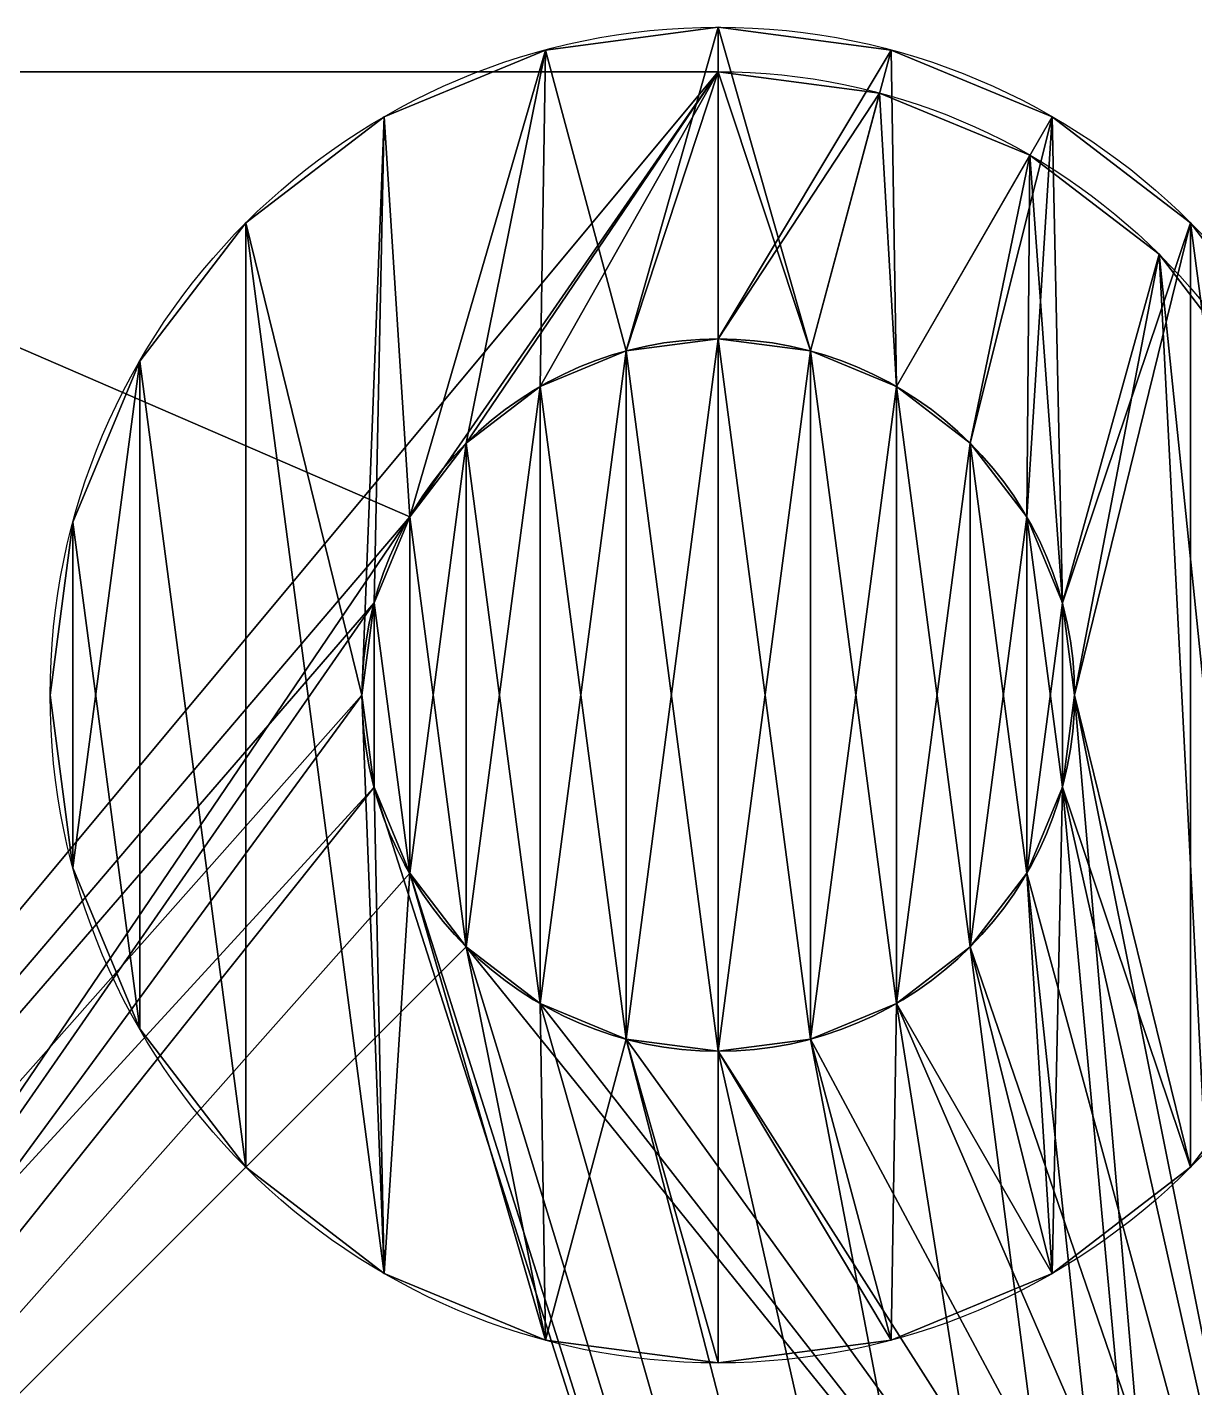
# Model space of a CAD drawing. Extents: x -15 to 425, y -15 to 425.
# Drawn here: x 12.24 to 25.35, y 12.22 to 27.5 of the extents above; entities that cross this region are included whole.
import ezdxf

# ---------------------------------------------------------------- set-up
doc = ezdxf.new("R2010")
doc.units = 0
for name, color, linetype in [('BARRES_PRINCIPALES', 36, 'CONTINUOUS'), ('LM8UU', 252, 'CONTINUOUS'), ('SOUTIEN_BARRES_HAUT', 34, 'CONTINUOUS')]:
    doc.layers.add(name, color=color, linetype=linetype)

# ---------------------------------------------------------------- blocks, each defined once
blk = doc.blocks.new('BARE_AXE_Z')
at = {"layer": 'BARRES_PRINCIPALES'}
for p, q in [((4, 8), (4, 8, 385)), ((2.965, 7.864), (2.965, 7.864, 385)), ((5.035, 7.864), (5.035, 7.864, 385)), ((2, 7.464), (2, 7.464, 385)), ((6, 7.464), (6, 7.464, 385)), ((1.172, 6.828), (1.172, 6.828, 385)), ((6.828, 6.828), (6.828, 6.828, 385)), ((0.536, 6), (0.536, 6, 385)), ((7.464, 6), (7.464, 6, 385)), ((0.136, 5.035), (0.136, 5.035, 385)), ((7.864, 5.035), (7.864, 5.035, 385)), ((0, 4), (0, 4, 385)), ((8, 4), (8, 4, 385)), ((0.136, 2.965), (0.136, 2.965, 385)), ((7.864, 2.965), (7.864, 2.965, 385)), ((0.536, 2), (0.536, 2, 385)), ((7.464, 2), (7.464, 2, 385)), ((1.172, 1.172), (1.172, 1.172, 385)), ((6.828, 1.172), (6.828, 1.172, 385)), ((2, 0.536), (2, 0.536, 385)), ((6, 0.536), (6, 0.536, 385)), ((2.965, 0.136), (2.965, 0.136, 385)), ((4, 0), (4, 0, 385)), ((5.035, 0.136), (5.035, 0.136, 385))]:
    blk.add_line(p, q, dxfattribs=at)
for centre in [(4, 4), (4, 4, 385)]:
    blk.add_circle(centre, 4, dxfattribs=at)
mesh = blk.add_polyface(dxfattribs=at)
corners = [(0.136, 5.035), (0.136, 2.965), (0, 4), (0.536, 2), (0.536, 6), (1.172, 6.828), (1.172, 1.172), (2, 7.464), (2, 0.536), (2.965, 7.864), (2.965, 0.136), (4, 8), (4, 0), (5.035, 7.864), (5.035, 0.136), (6, 7.464), (6, 0.536), (6.828, 6.828), (6.828, 1.172), (7.464, 6), (7.464, 2), (7.864, 5.035), (7.864, 2.965), (8, 4)]
mesh.append_faces([[corners[k] for k in face] for face in [(0, 1, 2), (22, 21, 23)]], dxfattribs={"vtx0": -1})
mesh.append_faces([[corners[k] for k in face] for face in [(1, 0, 3), (3, 5, 6), (6, 7, 8), (8, 9, 10), (10, 11, 12), (12, 13, 14), (14, 15, 16), (16, 17, 18), (18, 19, 20), (20, 21, 22)]], dxfattribs={"vtx0": -1, "vtx1": -1})
mesh.append_faces([[corners[k] for k in face] for face in [(3, 0, 4), (3, 4, 5), (6, 5, 7), (8, 7, 9), (10, 9, 11), (12, 11, 13), (14, 13, 15), (16, 15, 17), (18, 17, 19), (20, 19, 21)]], dxfattribs={"vtx0": -1, "vtx2": -1})
mesh = blk.add_polyface(dxfattribs=at)
corners = [(0.136, 2.965, 385), (0.136, 5.035, 385), (0, 4, 385), (0.536, 2, 385), (0.536, 6, 385), (1.172, 1.172, 385), (1.172, 6.828, 385), (2, 0.536, 385), (2, 7.464, 385), (2.965, 0.136, 385), (2.965, 7.864, 385), (4, 0, 385), (4, 8, 385), (5.035, 0.136, 385), (5.035, 7.864, 385), (6, 0.536, 385), (6, 7.464, 385), (6.828, 1.172, 385), (6.828, 6.828, 385), (7.464, 2, 385), (7.464, 6, 385), (7.864, 2.965, 385), (7.864, 5.035, 385), (8, 4, 385)]
mesh.append_faces([[corners[k] for k in face] for face in [(0, 1, 2), (22, 21, 23)]], dxfattribs={"vtx0": -1})
mesh.append_faces([[corners[k] for k in face] for face in [(1, 3, 4), (4, 5, 6), (6, 7, 8), (8, 9, 10), (10, 11, 12), (12, 13, 14), (14, 15, 16), (16, 17, 18), (18, 19, 20), (20, 21, 22)]], dxfattribs={"vtx0": -1, "vtx1": -1})
mesh.append_faces([[corners[k] for k in face] for face in [(1, 0, 3), (4, 3, 5), (6, 5, 7), (8, 7, 9), (10, 9, 11), (12, 11, 13), (14, 13, 15), (16, 15, 17), (18, 17, 19), (20, 19, 21)]], dxfattribs={"vtx0": -1, "vtx2": -1})
mesh = blk.add_polyface(dxfattribs=at)
corners = [(2.965, 7.864, 385), (4, 8), (2.965, 7.864), (4, 8, 385)]
mesh.append_faces([[corners[k] for k in face] for face in [(0, 1, 2), (1, 0, 3)]], dxfattribs={"vtx0": -1})
mesh = blk.add_polyface(dxfattribs=at)
corners = [(4, 8, 385), (5.035, 7.864), (4, 8), (5.035, 7.864, 385)]
mesh.append_faces([[corners[k] for k in face] for face in [(0, 1, 2), (1, 0, 3)]], dxfattribs={"vtx0": -1})
mesh = blk.add_polyface(dxfattribs=at)
corners = [(2, 7.464, 385), (2.965, 7.864), (2, 7.464), (2.965, 7.864, 385)]
mesh.append_faces([[corners[k] for k in face] for face in [(0, 1, 2), (1, 0, 3)]], dxfattribs={"vtx0": -1})
mesh = blk.add_polyface(dxfattribs=at)
corners = [(5.035, 7.864, 385), (6, 7.464), (5.035, 7.864), (6, 7.464, 385)]
mesh.append_faces([[corners[k] for k in face] for face in [(0, 1, 2), (1, 0, 3)]], dxfattribs={"vtx0": -1})
mesh = blk.add_polyface(dxfattribs=at)
corners = [(1.172, 6.828, 385), (2, 7.464), (1.172, 6.828), (2, 7.464, 385)]
mesh.append_faces([[corners[k] for k in face] for face in [(0, 1, 2), (1, 0, 3)]], dxfattribs={"vtx0": -1})
mesh = blk.add_polyface(dxfattribs=at)
corners = [(6, 7.464, 385), (6.828, 6.828), (6, 7.464), (6.828, 6.828, 385)]
mesh.append_faces([[corners[k] for k in face] for face in [(0, 1, 2), (1, 0, 3)]], dxfattribs={"vtx0": -1})
mesh = blk.add_polyface(dxfattribs=at)
corners = [(1.172, 6.828, 385), (0.536, 6), (0.536, 6, 385), (1.172, 6.828)]
mesh.append_faces([[corners[k] for k in face] for face in [(0, 1, 2), (1, 0, 3)]], dxfattribs={"vtx0": -1})
mesh = blk.add_polyface(dxfattribs=at)
corners = [(6.828, 6.828), (7.464, 6, 385), (7.464, 6), (6.828, 6.828, 385)]
mesh.append_faces([[corners[k] for k in face] for face in [(0, 1, 2), (1, 0, 3)]], dxfattribs={"vtx0": -1})
mesh = blk.add_polyface(dxfattribs=at)
corners = [(0.536, 6, 385), (0.136, 5.035), (0.136, 5.035, 385), (0.536, 6)]
mesh.append_faces([[corners[k] for k in face] for face in [(0, 1, 2), (1, 0, 3)]], dxfattribs={"vtx0": -1})
mesh = blk.add_polyface(dxfattribs=at)
corners = [(7.464, 6), (7.864, 5.035, 385), (7.864, 5.035), (7.464, 6, 385)]
mesh.append_faces([[corners[k] for k in face] for face in [(0, 1, 2), (1, 0, 3)]], dxfattribs={"vtx0": -1})
mesh = blk.add_polyface(dxfattribs=at)
corners = [(0.136, 5.035, 385), (0, 4), (0, 4, 385), (0.136, 5.035)]
mesh.append_faces([[corners[k] for k in face] for face in [(0, 1, 2), (1, 0, 3)]], dxfattribs={"vtx0": -1})
mesh = blk.add_polyface(dxfattribs=at)
corners = [(7.864, 5.035), (8, 4, 385), (8, 4), (7.864, 5.035, 385)]
mesh.append_faces([[corners[k] for k in face] for face in [(0, 1, 2), (1, 0, 3)]], dxfattribs={"vtx0": -1})
mesh = blk.add_polyface(dxfattribs=at)
corners = [(0, 4, 385), (0.136, 2.965), (0.136, 2.965, 385), (0, 4)]
mesh.append_faces([[corners[k] for k in face] for face in [(0, 1, 2), (1, 0, 3)]], dxfattribs={"vtx0": -1})
mesh = blk.add_polyface(dxfattribs=at)
corners = [(8, 4), (7.864, 2.965, 385), (7.864, 2.965), (8, 4, 385)]
mesh.append_faces([[corners[k] for k in face] for face in [(0, 1, 2), (1, 0, 3)]], dxfattribs={"vtx0": -1})
mesh = blk.add_polyface(dxfattribs=at)
corners = [(0.136, 2.965, 385), (0.536, 2), (0.536, 2, 385), (0.136, 2.965)]
mesh.append_faces([[corners[k] for k in face] for face in [(0, 1, 2), (1, 0, 3)]], dxfattribs={"vtx0": -1})
mesh = blk.add_polyface(dxfattribs=at)
corners = [(7.864, 2.965), (7.464, 2, 385), (7.464, 2), (7.864, 2.965, 385)]
mesh.append_faces([[corners[k] for k in face] for face in [(0, 1, 2), (1, 0, 3)]], dxfattribs={"vtx0": -1})
mesh = blk.add_polyface(dxfattribs=at)
corners = [(0.536, 2, 385), (1.172, 1.172), (1.172, 1.172, 385), (0.536, 2)]
mesh.append_faces([[corners[k] for k in face] for face in [(0, 1, 2), (1, 0, 3)]], dxfattribs={"vtx0": -1})
mesh = blk.add_polyface(dxfattribs=at)
corners = [(7.464, 2), (6.828, 1.172, 385), (6.828, 1.172), (7.464, 2, 385)]
mesh.append_faces([[corners[k] for k in face] for face in [(0, 1, 2), (1, 0, 3)]], dxfattribs={"vtx0": -1})
mesh = blk.add_polyface(dxfattribs=at)
corners = [(2, 0.536, 385), (1.172, 1.172), (2, 0.536), (1.172, 1.172, 385)]
mesh.append_faces([[corners[k] for k in face] for face in [(0, 1, 2), (1, 0, 3)]], dxfattribs={"vtx0": -1})
mesh = blk.add_polyface(dxfattribs=at)
corners = [(6.828, 1.172, 385), (6, 0.536), (6.828, 1.172), (6, 0.536, 385)]
mesh.append_faces([[corners[k] for k in face] for face in [(0, 1, 2), (1, 0, 3)]], dxfattribs={"vtx0": -1})
mesh = blk.add_polyface(dxfattribs=at)
corners = [(2.965, 0.136, 385), (2, 0.536), (2.965, 0.136), (2, 0.536, 385)]
mesh.append_faces([[corners[k] for k in face] for face in [(0, 1, 2), (1, 0, 3)]], dxfattribs={"vtx0": -1})
mesh = blk.add_polyface(dxfattribs=at)
corners = [(6, 0.536, 385), (5.035, 0.136), (6, 0.536), (5.035, 0.136, 385)]
mesh.append_faces([[corners[k] for k in face] for face in [(0, 1, 2), (1, 0, 3)]], dxfattribs={"vtx0": -1})
mesh = blk.add_polyface(dxfattribs=at)
corners = [(4, 0, 385), (2.965, 0.136), (4, 0), (2.965, 0.136, 385)]
mesh.append_faces([[corners[k] for k in face] for face in [(0, 1, 2), (1, 0, 3)]], dxfattribs={"vtx0": -1})
mesh = blk.add_polyface(dxfattribs=at)
corners = [(5.035, 0.136, 385), (4, 0), (5.035, 0.136), (4, 0, 385)]
mesh.append_faces([[corners[k] for k in face] for face in [(0, 1, 2), (1, 0, 3)]], dxfattribs={"vtx0": -1})
blk = doc.blocks.new('LM8UU')
at = {"layer": 'LM8UU'}
for p, q in [((7.5, 15), (7.5, 15, 24)), ((5.559, 14.744), (5.559, 14.744, 24)), ((9.441, 14.744), (9.441, 14.744, 24)), ((3.75, 13.995), (3.75, 13.995, 24)), ((11.25, 13.995), (11.25, 13.995, 24)), ((2.197, 12.803), (2.197, 12.803, 24)), ((12.803, 12.803), (12.803, 12.803, 24)), ((7.5, 11.5), (7.5, 11.5, 24)), ((6.465, 11.364), (6.465, 11.364, 24)), ((8.535, 11.364), (8.535, 11.364, 24)), ((1.005, 11.25), (1.005, 11.25, 24)), ((5.5, 10.964), (5.5, 10.964, 24)), ((9.5, 10.964), (9.5, 10.964, 24)), ((4.672, 10.328), (4.672, 10.328, 24)), ((10.328, 10.328), (10.328, 10.328, 24)), ((4.036, 9.5), (4.036, 9.5, 24)), ((10.964, 9.5), (10.964, 9.5, 24)), ((0.256, 9.441), (0.256, 9.441, 24)), ((3.636, 8.535), (3.636, 8.535, 24)), ((11.364, 8.535), (11.364, 8.535, 24)), ((0, 7.5), (0, 7.5, 24)), ((3.5, 7.5), (3.5, 7.5, 24)), ((11.5, 7.5), (11.5, 7.5, 24)), ((3.636, 6.465), (3.636, 6.465, 24)), ((11.364, 6.465), (11.364, 6.465, 24)), ((0.256, 5.559), (0.256, 5.559, 24)), ((4.036, 5.5), (4.036, 5.5, 24)), ((10.964, 5.5), (10.964, 5.5, 24)), ((4.672, 4.672), (4.672, 4.672, 24)), ((10.328, 4.672), (10.328, 4.672, 24)), ((5.5, 4.036), (5.5, 4.036, 24)), ((9.5, 4.036), (9.5, 4.036, 24)), ((1.005, 3.75), (1.005, 3.75, 24)), ((6.465, 3.636), (6.465, 3.636, 24)), ((8.535, 3.636), (8.535, 3.636, 24)), ((7.5, 3.5), (7.5, 3.5, 24)), ((2.197, 2.197), (2.197, 2.197, 24)), ((12.803, 2.197), (12.803, 2.197, 24)), ((3.75, 1.005), (3.75, 1.005, 24)), ((11.25, 1.005), (11.25, 1.005, 24)), ((5.559, 0.256), (5.559, 0.256, 24)), ((9.441, 0.256), (9.441, 0.256, 24)), ((7.5, 0), (7.5, 0, 24))]:
    blk.add_line(p, q, dxfattribs=at)
for centre, radius in [((7.5, 7.5), 7.5), ((7.5, 7.5, 24), 7.5), ((7.5, 7.5), 4), ((7.5, 7.5, 24), 4)]:
    blk.add_circle(centre, radius, dxfattribs=at)
mesh = blk.add_polyface(dxfattribs=at)
corners = [(3.75, 13.995), (3.5, 7.5), (2.197, 12.803), (3.636, 8.535), (4.036, 9.5), (5.559, 14.744), (4.672, 10.328), (5.5, 10.964), (6.465, 11.364), (7.5, 15), (7.5, 11.5), (9.441, 14.744), (8.535, 11.364), (9.5, 10.964), (11.25, 13.995), (10.328, 10.328), (10.964, 9.5), (11.364, 8.535), (12.803, 12.803), (11.5, 7.5), (12.803, 2.197), (13.995, 3.75), (13.995, 11.25), (14.744, 5.559), (14.744, 9.441), (15, 7.5), (0.256, 9.441), (0.256, 5.559), (0, 7.5), (1.005, 11.25), (1.005, 3.75), (2.197, 2.197), (3.75, 1.005), (3.636, 6.465), (4.036, 5.5), (5.559, 0.256), (4.672, 4.672), (5.5, 4.036), (6.465, 3.636), (7.5, 0), (7.5, 3.5), (9.441, 0.256), (8.535, 3.636), (9.5, 4.036), (11.25, 1.005), (10.328, 4.672), (10.964, 5.5), (11.364, 6.465)]
mesh.append_faces([[corners[k] for k in face] for face in [(23, 24, 25), (26, 27, 28)]], dxfattribs={"vtx0": -1})
mesh.append_faces([[corners[k] for k in face] for face in [(0, 1, 2), (1, 0, 3), (3, 0, 4), (4, 5, 6), (6, 5, 7), (7, 5, 8), (8, 9, 10), (10, 11, 12), (12, 11, 13), (13, 14, 15), (15, 14, 16), (16, 14, 17), (17, 18, 19), (20, 18, 21), (21, 22, 23), (27, 29, 30), (30, 29, 31), (31, 2, 32), (32, 34, 35), (35, 38, 39), (39, 40, 41), (41, 43, 44), (44, 47, 20)]], dxfattribs={"vtx0": -1, "vtx1": -1})
mesh.append_faces([[corners[k] for k in face] for face in [(19, 18, 20), (32, 2, 1)]], dxfattribs={"vtx0": -1, "vtx1": -1, "vtx2": -1})
mesh.append_faces([[corners[k] for k in face] for face in [(4, 0, 5), (8, 5, 9), (10, 9, 11), (13, 11, 14), (17, 14, 18), (21, 18, 22), (23, 22, 24), (27, 26, 29), (31, 29, 2), (32, 1, 33), (32, 33, 34), (35, 34, 36), (35, 36, 37), (35, 37, 38), (39, 38, 40), (41, 40, 42), (41, 42, 43), (44, 43, 45), (44, 45, 46), (44, 46, 47), (20, 47, 19)]], dxfattribs={"vtx0": -1, "vtx2": -1})
mesh = blk.add_polyface(dxfattribs=at)
corners = [(0.256, 5.559, 24), (0.256, 9.441, 24), (0, 7.5, 24), (1.005, 3.75, 24), (1.005, 11.25, 24), (2.197, 2.197, 24), (2.197, 12.803, 24), (3.75, 1.005, 24), (3.5, 7.5, 24), (3.636, 6.465, 24), (4.036, 5.5, 24), (5.559, 0.256, 24), (4.672, 4.672, 24), (5.5, 4.036, 24), (6.465, 3.636, 24), (7.5, 0, 24), (7.5, 3.5, 24), (9.441, 0.256, 24), (8.535, 3.636, 24), (9.5, 4.036, 24), (11.25, 1.005, 24), (10.328, 4.672, 24), (10.964, 5.5, 24), (11.364, 6.465, 24), (12.803, 2.197, 24), (11.5, 7.5, 24), (3.75, 13.995, 24), (3.636, 8.535, 24), (4.036, 9.5, 24), (5.559, 14.744, 24), (4.672, 10.328, 24), (5.5, 10.964, 24), (6.465, 11.364, 24), (7.5, 15, 24), (7.5, 11.5, 24), (8.535, 11.364, 24), (9.441, 14.744, 24), (9.5, 10.964, 24), (11.25, 13.995, 24), (10.328, 10.328, 24), (10.964, 9.5, 24), (11.364, 8.535, 24), (12.803, 12.803, 24), (13.995, 3.75, 24), (13.995, 11.25, 24), (14.744, 5.559, 24), (14.744, 9.441, 24), (15, 7.5, 24)]
mesh.append_faces([[corners[k] for k in face] for face in [(0, 1, 2), (46, 45, 47)]], dxfattribs={"vtx0": -1})
mesh.append_faces([[corners[k] for k in face] for face in [(1, 3, 4), (4, 5, 6), (8, 7, 9), (9, 7, 10), (10, 11, 12), (12, 11, 13), (13, 11, 14), (14, 15, 16), (16, 17, 18), (18, 17, 19), (19, 20, 21), (21, 20, 22), (22, 20, 23), (23, 24, 25), (26, 28, 29), (29, 32, 33), (33, 35, 36), (36, 37, 38), (38, 41, 42), (42, 43, 44), (44, 45, 46)]], dxfattribs={"vtx0": -1, "vtx1": -1})
mesh.append_faces([[corners[k] for k in face] for face in [(6, 7, 8), (42, 25, 24)]], dxfattribs={"vtx0": -1, "vtx1": -1, "vtx2": -1})
mesh.append_faces([[corners[k] for k in face] for face in [(1, 0, 3), (4, 3, 5), (6, 5, 7), (10, 7, 11), (14, 11, 15), (16, 15, 17), (19, 17, 20), (23, 20, 24), (8, 26, 6), (26, 8, 27), (26, 27, 28), (29, 28, 30), (29, 30, 31), (29, 31, 32), (33, 32, 34), (33, 34, 35), (36, 35, 37), (38, 37, 39), (38, 39, 40), (38, 40, 41), (42, 41, 25), (42, 24, 43), (44, 43, 45)]], dxfattribs={"vtx0": -1, "vtx2": -1})
mesh = blk.add_polyface(dxfattribs=at)
corners = [(5.559, 14.744, 24), (7.5, 15), (5.559, 14.744), (7.5, 15, 24)]
mesh.append_faces([[corners[k] for k in face] for face in [(0, 1, 2), (1, 0, 3)]], dxfattribs={"vtx0": -1})
mesh = blk.add_polyface(dxfattribs=at)
corners = [(7.5, 15, 24), (9.441, 14.744), (7.5, 15), (9.441, 14.744, 24)]
mesh.append_faces([[corners[k] for k in face] for face in [(0, 1, 2), (1, 0, 3)]], dxfattribs={"vtx0": -1})
mesh = blk.add_polyface(dxfattribs=at)
corners = [(3.75, 13.995, 24), (5.559, 14.744), (3.75, 13.995), (5.559, 14.744, 24)]
mesh.append_faces([[corners[k] for k in face] for face in [(0, 1, 2), (1, 0, 3)]], dxfattribs={"vtx0": -1})
mesh = blk.add_polyface(dxfattribs=at)
corners = [(9.441, 14.744, 24), (11.25, 13.995), (9.441, 14.744), (11.25, 13.995, 24)]
mesh.append_faces([[corners[k] for k in face] for face in [(0, 1, 2), (1, 0, 3)]], dxfattribs={"vtx0": -1})
mesh = blk.add_polyface(dxfattribs=at)
corners = [(2.197, 12.803, 24), (3.75, 13.995), (2.197, 12.803), (3.75, 13.995, 24)]
mesh.append_faces([[corners[k] for k in face] for face in [(0, 1, 2), (1, 0, 3)]], dxfattribs={"vtx0": -1})
mesh = blk.add_polyface(dxfattribs=at)
corners = [(11.25, 13.995, 24), (12.803, 12.803), (11.25, 13.995), (12.803, 12.803, 24)]
mesh.append_faces([[corners[k] for k in face] for face in [(0, 1, 2), (1, 0, 3)]], dxfattribs={"vtx0": -1})
mesh = blk.add_polyface(dxfattribs=at)
corners = [(2.197, 12.803, 24), (1.005, 11.25), (1.005, 11.25, 24), (2.197, 12.803)]
mesh.append_faces([[corners[k] for k in face] for face in [(0, 1, 2), (1, 0, 3)]], dxfattribs={"vtx0": -1})
mesh = blk.add_polyface(dxfattribs=at)
corners = [(12.803, 12.803), (13.995, 11.25, 24), (13.995, 11.25), (12.803, 12.803, 24)]
mesh.append_faces([[corners[k] for k in face] for face in [(0, 1, 2), (1, 0, 3)]], dxfattribs={"vtx0": -1})
mesh = blk.add_polyface(dxfattribs=at)
corners = [(7.5, 11.5, 24), (6.465, 11.364), (7.5, 11.5), (6.465, 11.364, 24)]
mesh.append_faces([[corners[k] for k in face] for face in [(0, 1, 2), (1, 0, 3)]], dxfattribs={"vtx0": -1})
mesh = blk.add_polyface(dxfattribs=at)
corners = [(8.535, 11.364, 24), (7.5, 11.5), (8.535, 11.364), (7.5, 11.5, 24)]
mesh.append_faces([[corners[k] for k in face] for face in [(0, 1, 2), (1, 0, 3)]], dxfattribs={"vtx0": -1})
mesh = blk.add_polyface(dxfattribs=at)
corners = [(6.465, 11.364, 24), (5.5, 10.964), (6.465, 11.364), (5.5, 10.964, 24)]
mesh.append_faces([[corners[k] for k in face] for face in [(0, 1, 2), (1, 0, 3)]], dxfattribs={"vtx0": -1})
mesh = blk.add_polyface(dxfattribs=at)
corners = [(9.5, 10.964, 24), (8.535, 11.364), (9.5, 10.964), (8.535, 11.364, 24)]
mesh.append_faces([[corners[k] for k in face] for face in [(0, 1, 2), (1, 0, 3)]], dxfattribs={"vtx0": -1})
mesh = blk.add_polyface(dxfattribs=at)
corners = [(1.005, 11.25, 24), (0.256, 9.441), (0.256, 9.441, 24), (1.005, 11.25)]
mesh.append_faces([[corners[k] for k in face] for face in [(0, 1, 2), (1, 0, 3)]], dxfattribs={"vtx0": -1})
mesh = blk.add_polyface(dxfattribs=at)
corners = [(5.5, 10.964, 24), (4.672, 10.328), (5.5, 10.964), (4.672, 10.328, 24)]
mesh.append_faces([[corners[k] for k in face] for face in [(0, 1, 2), (1, 0, 3)]], dxfattribs={"vtx0": -1})
mesh = blk.add_polyface(dxfattribs=at)
corners = [(10.328, 10.328, 24), (9.5, 10.964), (10.328, 10.328), (9.5, 10.964, 24)]
mesh.append_faces([[corners[k] for k in face] for face in [(0, 1, 2), (1, 0, 3)]], dxfattribs={"vtx0": -1})
mesh = blk.add_polyface(dxfattribs=at)
corners = [(4.672, 10.328), (4.036, 9.5, 24), (4.036, 9.5), (4.672, 10.328, 24)]
mesh.append_faces([[corners[k] for k in face] for face in [(0, 1, 2), (1, 0, 3)]], dxfattribs={"vtx0": -1})
mesh = blk.add_polyface(dxfattribs=at)
corners = [(10.328, 10.328, 24), (10.964, 9.5), (10.964, 9.5, 24), (10.328, 10.328)]
mesh.append_faces([[corners[k] for k in face] for face in [(0, 1, 2), (1, 0, 3)]], dxfattribs={"vtx0": -1})
mesh = blk.add_polyface(dxfattribs=at)
corners = [(4.036, 9.5), (3.636, 8.535, 24), (3.636, 8.535), (4.036, 9.5, 24)]
mesh.append_faces([[corners[k] for k in face] for face in [(0, 1, 2), (1, 0, 3)]], dxfattribs={"vtx0": -1})
mesh = blk.add_polyface(dxfattribs=at)
corners = [(10.964, 9.5, 24), (11.364, 8.535), (11.364, 8.535, 24), (10.964, 9.5)]
mesh.append_faces([[corners[k] for k in face] for face in [(0, 1, 2), (1, 0, 3)]], dxfattribs={"vtx0": -1})
mesh = blk.add_polyface(dxfattribs=at)
corners = [(0.256, 9.441, 24), (0, 7.5), (0, 7.5, 24), (0.256, 9.441)]
mesh.append_faces([[corners[k] for k in face] for face in [(0, 1, 2), (1, 0, 3)]], dxfattribs={"vtx0": -1})
mesh = blk.add_polyface(dxfattribs=at)
corners = [(3.636, 8.535), (3.5, 7.5, 24), (3.5, 7.5), (3.636, 8.535, 24)]
mesh.append_faces([[corners[k] for k in face] for face in [(0, 1, 2), (1, 0, 3)]], dxfattribs={"vtx0": -1})
mesh = blk.add_polyface(dxfattribs=at)
corners = [(11.364, 8.535, 24), (11.5, 7.5), (11.5, 7.5, 24), (11.364, 8.535)]
mesh.append_faces([[corners[k] for k in face] for face in [(0, 1, 2), (1, 0, 3)]], dxfattribs={"vtx0": -1})
mesh = blk.add_polyface(dxfattribs=at)
corners = [(0, 7.5, 24), (0.256, 5.559), (0.256, 5.559, 24), (0, 7.5)]
mesh.append_faces([[corners[k] for k in face] for face in [(0, 1, 2), (1, 0, 3)]], dxfattribs={"vtx0": -1})
mesh = blk.add_polyface(dxfattribs=at)
corners = [(3.5, 7.5), (3.636, 6.465, 24), (3.636, 6.465), (3.5, 7.5, 24)]
mesh.append_faces([[corners[k] for k in face] for face in [(0, 1, 2), (1, 0, 3)]], dxfattribs={"vtx0": -1})
mesh = blk.add_polyface(dxfattribs=at)
corners = [(11.5, 7.5, 24), (11.364, 6.465), (11.364, 6.465, 24), (11.5, 7.5)]
mesh.append_faces([[corners[k] for k in face] for face in [(0, 1, 2), (1, 0, 3)]], dxfattribs={"vtx0": -1})
mesh = blk.add_polyface(dxfattribs=at)
corners = [(3.636, 6.465), (4.036, 5.5, 24), (4.036, 5.5), (3.636, 6.465, 24)]
mesh.append_faces([[corners[k] for k in face] for face in [(0, 1, 2), (1, 0, 3)]], dxfattribs={"vtx0": -1})
mesh = blk.add_polyface(dxfattribs=at)
corners = [(11.364, 6.465, 24), (10.964, 5.5), (10.964, 5.5, 24), (11.364, 6.465)]
mesh.append_faces([[corners[k] for k in face] for face in [(0, 1, 2), (1, 0, 3)]], dxfattribs={"vtx0": -1})
mesh = blk.add_polyface(dxfattribs=at)
corners = [(0.256, 5.559, 24), (1.005, 3.75), (1.005, 3.75, 24), (0.256, 5.559)]
mesh.append_faces([[corners[k] for k in face] for face in [(0, 1, 2), (1, 0, 3)]], dxfattribs={"vtx0": -1})
mesh = blk.add_polyface(dxfattribs=at)
corners = [(4.036, 5.5), (4.672, 4.672, 24), (4.672, 4.672), (4.036, 5.5, 24)]
mesh.append_faces([[corners[k] for k in face] for face in [(0, 1, 2), (1, 0, 3)]], dxfattribs={"vtx0": -1})
mesh = blk.add_polyface(dxfattribs=at)
corners = [(10.964, 5.5, 24), (10.328, 4.672), (10.328, 4.672, 24), (10.964, 5.5)]
mesh.append_faces([[corners[k] for k in face] for face in [(0, 1, 2), (1, 0, 3)]], dxfattribs={"vtx0": -1})
mesh = blk.add_polyface(dxfattribs=at)
corners = [(4.672, 4.672, 24), (5.5, 4.036), (4.672, 4.672), (5.5, 4.036, 24)]
mesh.append_faces([[corners[k] for k in face] for face in [(0, 1, 2), (1, 0, 3)]], dxfattribs={"vtx0": -1})
mesh = blk.add_polyface(dxfattribs=at)
corners = [(9.5, 4.036, 24), (10.328, 4.672), (9.5, 4.036), (10.328, 4.672, 24)]
mesh.append_faces([[corners[k] for k in face] for face in [(0, 1, 2), (1, 0, 3)]], dxfattribs={"vtx0": -1})
mesh = blk.add_polyface(dxfattribs=at)
corners = [(5.5, 4.036, 24), (6.465, 3.636), (5.5, 4.036), (6.465, 3.636, 24)]
mesh.append_faces([[corners[k] for k in face] for face in [(0, 1, 2), (1, 0, 3)]], dxfattribs={"vtx0": -1})
mesh = blk.add_polyface(dxfattribs=at)
corners = [(8.535, 3.636, 24), (9.5, 4.036), (8.535, 3.636), (9.5, 4.036, 24)]
mesh.append_faces([[corners[k] for k in face] for face in [(0, 1, 2), (1, 0, 3)]], dxfattribs={"vtx0": -1})
mesh = blk.add_polyface(dxfattribs=at)
corners = [(1.005, 3.75, 24), (2.197, 2.197), (2.197, 2.197, 24), (1.005, 3.75)]
mesh.append_faces([[corners[k] for k in face] for face in [(0, 1, 2), (1, 0, 3)]], dxfattribs={"vtx0": -1})
mesh = blk.add_polyface(dxfattribs=at)
corners = [(13.995, 3.75), (12.803, 2.197, 24), (12.803, 2.197), (13.995, 3.75, 24)]
mesh.append_faces([[corners[k] for k in face] for face in [(0, 1, 2), (1, 0, 3)]], dxfattribs={"vtx0": -1})
mesh = blk.add_polyface(dxfattribs=at)
corners = [(6.465, 3.636, 24), (7.5, 3.5), (6.465, 3.636), (7.5, 3.5, 24)]
mesh.append_faces([[corners[k] for k in face] for face in [(0, 1, 2), (1, 0, 3)]], dxfattribs={"vtx0": -1})
mesh = blk.add_polyface(dxfattribs=at)
corners = [(7.5, 3.5, 24), (8.535, 3.636), (7.5, 3.5), (8.535, 3.636, 24)]
mesh.append_faces([[corners[k] for k in face] for face in [(0, 1, 2), (1, 0, 3)]], dxfattribs={"vtx0": -1})
mesh = blk.add_polyface(dxfattribs=at)
corners = [(3.75, 1.005, 24), (2.197, 2.197), (3.75, 1.005), (2.197, 2.197, 24)]
mesh.append_faces([[corners[k] for k in face] for face in [(0, 1, 2), (1, 0, 3)]], dxfattribs={"vtx0": -1})
mesh = blk.add_polyface(dxfattribs=at)
corners = [(12.803, 2.197, 24), (11.25, 1.005), (12.803, 2.197), (11.25, 1.005, 24)]
mesh.append_faces([[corners[k] for k in face] for face in [(0, 1, 2), (1, 0, 3)]], dxfattribs={"vtx0": -1})
mesh = blk.add_polyface(dxfattribs=at)
corners = [(5.559, 0.256, 24), (3.75, 1.005), (5.559, 0.256), (3.75, 1.005, 24)]
mesh.append_faces([[corners[k] for k in face] for face in [(0, 1, 2), (1, 0, 3)]], dxfattribs={"vtx0": -1})
mesh = blk.add_polyface(dxfattribs=at)
corners = [(11.25, 1.005, 24), (9.441, 0.256), (11.25, 1.005), (9.441, 0.256, 24)]
mesh.append_faces([[corners[k] for k in face] for face in [(0, 1, 2), (1, 0, 3)]], dxfattribs={"vtx0": -1})
mesh = blk.add_polyface(dxfattribs=at)
corners = [(7.5, 0, 24), (5.559, 0.256), (7.5, 0), (5.559, 0.256, 24)]
mesh.append_faces([[corners[k] for k in face] for face in [(0, 1, 2), (1, 0, 3)]], dxfattribs={"vtx0": -1})
mesh = blk.add_polyface(dxfattribs=at)
corners = [(9.441, 0.256, 24), (7.5, 0), (9.441, 0.256), (7.5, 0, 24)]
mesh.append_faces([[corners[k] for k in face] for face in [(0, 1, 2), (1, 0, 3)]], dxfattribs={"vtx0": -1})
blk = doc.blocks.new('SUPPORT_HAU_BACK_LEFT')
at = {"layer": 'SOUTIEN_BARRES_HAUT'}
for p, q in [((35, 42, 20), (0, 42, 20)), ((35, 42, 15), (20, 42, 15)), ((35, 42, 15), (35, 42, 20)), ((36.812, 41.761, 15), (36.812, 41.761, 20)), ((38.5, 41.062, 15), (38.5, 41.062, 20)), ((39.95, 39.95, 15), (39.95, 39.95, 20)), ((35, 39, 15), (35, 39, 20)), ((33.965, 38.864, 15), (33.965, 38.864, 20)), ((36.035, 38.864, 15), (36.035, 38.864, 20)), ((33, 38.464, 15), (33, 38.464, 20)), ((37, 38.464, 15), (37, 38.464, 20)), ((32.172, 37.828, 15), (32.172, 37.828, 20)), ((37.828, 37.828, 15), (37.828, 37.828, 20)), ((31.536, 37, 15), (31.536, 37, 20)), ((38.464, 37, 15), (38.464, 37, 20)), ((31.136, 36.035, 15), (31.136, 36.035, 20)), ((38.864, 36.035, 15), (38.864, 36.035, 20)), ((31, 35, 15), (31, 35, 20)), ((39, 35, 15), (39, 35, 20)), ((31.136, 33.965, 15), (31.136, 33.965, 20)), ((38.864, 33.965, 15), (38.864, 33.965, 20)), ((31.536, 33, 15), (31.536, 33, 20)), ((38.464, 33, 15), (38.464, 33, 20)), ((32.172, 32.172, 15), (32.172, 32.172, 20)), ((37.828, 32.172, 15), (37.828, 32.172, 20)), ((33, 31.536, 15), (33, 31.536, 20)), ((37, 31.536, 15), (37, 31.536, 20)), ((33.965, 31.136, 15), (33.965, 31.136, 20)), ((36.035, 31.136, 15), (36.035, 31.136, 20)), ((35, 31, 15), (35, 31, 20))]:
    blk.add_line(p, q, dxfattribs=at)
at = {"layer": 'SOUTIEN_BARRES_HAUT', "extrusion": (0, 0, -1)}
for centre in [(-35, 35, -20), (-35, 35, -15)]:
    blk.add_circle(centre, 4, dxfattribs=at)
for centre in [(-35, 35, -20), (-35, 35, -15)]:
    blk.add_arc(centre, 7, 90, 180, dxfattribs=at)
at = {"layer": 'SOUTIEN_BARRES_HAUT'}
mesh = blk.add_polyface(dxfattribs=at)
corners = [(0, 0, 20), (31.136, 33.965, 20), (31, 35, 20), (42, 0, 20), (31.536, 33, 20), (32.172, 32.172, 20), (33, 31.536, 20), (33.965, 31.136, 20), (35, 31, 20), (36.035, 31.136, 20), (37, 31.536, 20), (37.828, 32.172, 20), (38.464, 33, 20), (38.864, 33.965, 20), (39, 35, 20), (39.95, 39.95, 20), (41.062, 38.5, 20), (41.761, 36.812, 20), (42, 35, 20), (42, 20, 20), (52, 20, 20), (52, 35, 20), (35, 42, 20), (0, 42, 20), (31.536, 37, 20), (31.136, 36.035, 20), (32.172, 37.828, 20), (33, 38.464, 20), (33.965, 38.864, 20), (35, 39, 20), (36.035, 38.864, 20), (36.812, 41.761, 20), (37, 38.464, 20), (38.5, 41.062, 20), (37.828, 37.828, 20), (38.464, 37, 20), (38.864, 36.035, 20)]
mesh.append_faces([[corners[k] for k in face] for face in [(18, 20, 21), (0, 22, 23)]], dxfattribs={"vtx0": -1})
mesh.append_faces([[corners[k] for k in face] for face in [(1, 3, 4), (4, 3, 5), (5, 3, 6), (6, 3, 7), (7, 3, 8), (8, 3, 9), (9, 3, 10), (10, 3, 11), (11, 3, 12), (12, 3, 13), (13, 3, 14), (15, 3, 16), (16, 3, 17), (17, 3, 18), (24, 0, 25), (25, 0, 2), (22, 30, 31), (31, 32, 33), (33, 36, 15)]], dxfattribs={"vtx0": -1, "vtx1": -1})
mesh.append_faces([[corners[k] for k in face] for face in [(14, 3, 15), (22, 0, 24)]], dxfattribs={"vtx0": -1, "vtx1": -1, "vtx2": -1})
mesh.append_faces([[corners[k] for k in face] for face in [(0, 1, 2), (1, 0, 3), (18, 3, 19), (18, 19, 20), (22, 24, 26), (22, 26, 27), (22, 27, 28), (22, 28, 29), (22, 29, 30), (31, 30, 32), (33, 32, 34), (33, 34, 35), (33, 35, 36), (15, 36, 14)]], dxfattribs={"vtx0": -1, "vtx2": -1})
mesh = blk.add_polyface(dxfattribs=at)
corners = [(0, 42, 20), (5, 42, 10), (0, 42, 10), (5, 42, 15), (15, 42, 15), (20, 42, 15), (35, 42, 15), (35, 42, 20)]
mesh.append_faces([[corners[k] for k in face] for face in [(0, 1, 2), (6, 0, 7)]], dxfattribs={"vtx0": -1})
mesh.append_faces([[corners[k] for k in face] for face in [(1, 0, 3), (3, 0, 4), (4, 0, 5), (5, 0, 6)]], dxfattribs={"vtx0": -1, "vtx1": -1})
mesh = blk.add_polyface(dxfattribs=at)
corners = [(15, 42, 15), (5, 5, 15), (5, 42, 15), (15, 15, 15), (42, 5, 15), (42, 15, 15)]
mesh.append_faces([[corners[k] for k in face] for face in [(0, 1, 2), (4, 3, 5)]], dxfattribs={"vtx0": -1})
mesh.append_faces([[corners[k] for k in face] for face in [(1, 3, 4)]], dxfattribs={"vtx0": -1, "vtx1": -1})
mesh.append_faces([[corners[k] for k in face] for face in [(1, 0, 3)]], dxfattribs={"vtx0": -1, "vtx2": -1})
mesh = blk.add_polyface(dxfattribs=at)
corners = [(20, 42, 15), (31.536, 37, 15), (20, 20, 15), (35, 42, 15), (31.136, 36.035, 15), (31, 35, 15), (32.172, 37.828, 15), (33, 38.464, 15), (33.965, 38.864, 15), (35, 39, 15), (36.812, 41.761, 15), (36.035, 38.864, 15), (37, 38.464, 15), (38.5, 41.062, 15), (37.828, 37.828, 15), (38.464, 37, 15), (38.864, 36.035, 15), (39.95, 39.95, 15), (39, 35, 15), (32.172, 32.172, 15), (42, 20, 15), (31.536, 33, 15), (31.136, 33.965, 15), (33, 31.536, 15), (33.965, 31.136, 15), (35, 31, 15), (36.035, 31.136, 15), (37, 31.536, 15), (37.828, 32.172, 15), (38.464, 33, 15), (38.864, 33.965, 15), (41.062, 38.5, 15), (41.761, 36.812, 15), (42, 35, 15)]
mesh.append_faces([[corners[k] for k in face] for face in [(20, 32, 33)]], dxfattribs={"vtx0": -1})
mesh.append_faces([[corners[k] for k in face] for face in [(0, 1, 2), (1, 3, 6), (6, 3, 7), (7, 3, 8), (8, 3, 9), (9, 10, 11), (11, 10, 12), (12, 13, 14), (14, 13, 15), (15, 13, 16), (16, 17, 18), (2, 19, 20), (19, 2, 21), (21, 2, 22), (22, 2, 5)]], dxfattribs={"vtx0": -1, "vtx1": -1})
mesh.append_faces([[corners[k] for k in face] for face in [(20, 18, 17)]], dxfattribs={"vtx0": -1, "vtx1": -1, "vtx2": -1})
mesh.append_faces([[corners[k] for k in face] for face in [(1, 0, 3), (2, 1, 4), (2, 4, 5), (9, 3, 10), (12, 10, 13), (16, 13, 17), (20, 19, 23), (20, 23, 24), (20, 24, 25), (20, 25, 26), (20, 26, 27), (20, 27, 28), (20, 28, 29), (20, 29, 30), (20, 30, 18), (20, 17, 31), (20, 31, 32)]], dxfattribs={"vtx0": -1, "vtx2": -1})
mesh = blk.add_polyface(dxfattribs=at)
corners = [(35, 42, 20), (36.812, 41.761, 15), (35, 42, 15), (36.812, 41.761, 20)]
mesh.append_faces([[corners[k] for k in face] for face in [(0, 1, 2), (1, 0, 3)]], dxfattribs={"vtx0": -1})
mesh = blk.add_polyface(dxfattribs=at)
corners = [(36.812, 41.761, 20), (38.5, 41.062, 15), (36.812, 41.761, 15), (38.5, 41.062, 20)]
mesh.append_faces([[corners[k] for k in face] for face in [(0, 1, 2), (1, 0, 3)]], dxfattribs={"vtx0": -1})
mesh = blk.add_polyface(dxfattribs=at)
corners = [(38.5, 41.062, 20), (39.95, 39.95, 15), (38.5, 41.062, 15), (39.95, 39.95, 20)]
mesh.append_faces([[corners[k] for k in face] for face in [(0, 1, 2), (1, 0, 3)]], dxfattribs={"vtx0": -1})
mesh = blk.add_polyface(dxfattribs=at)
corners = [(39.95, 39.95, 15), (41.062, 38.5, 20), (41.062, 38.5, 15), (39.95, 39.95, 20)]
mesh.append_faces([[corners[k] for k in face] for face in [(0, 1, 2), (1, 0, 3)]], dxfattribs={"vtx0": -1})
mesh = blk.add_polyface(dxfattribs=at)
corners = [(33.965, 38.864, 20), (35, 39, 15), (33.965, 38.864, 15), (35, 39, 20)]
mesh.append_faces([[corners[k] for k in face] for face in [(0, 1, 2), (1, 0, 3)]], dxfattribs={"vtx0": -1})
mesh = blk.add_polyface(dxfattribs=at)
corners = [(35, 39, 20), (36.035, 38.864, 15), (35, 39, 15), (36.035, 38.864, 20)]
mesh.append_faces([[corners[k] for k in face] for face in [(0, 1, 2), (1, 0, 3)]], dxfattribs={"vtx0": -1})
mesh = blk.add_polyface(dxfattribs=at)
corners = [(33, 38.464, 20), (33.965, 38.864, 15), (33, 38.464, 15), (33.965, 38.864, 20)]
mesh.append_faces([[corners[k] for k in face] for face in [(0, 1, 2), (1, 0, 3)]], dxfattribs={"vtx0": -1})
mesh = blk.add_polyface(dxfattribs=at)
corners = [(36.035, 38.864, 20), (37, 38.464, 15), (36.035, 38.864, 15), (37, 38.464, 20)]
mesh.append_faces([[corners[k] for k in face] for face in [(0, 1, 2), (1, 0, 3)]], dxfattribs={"vtx0": -1})
mesh = blk.add_polyface(dxfattribs=at)
corners = [(32.172, 37.828, 20), (33, 38.464, 15), (32.172, 37.828, 15), (33, 38.464, 20)]
mesh.append_faces([[corners[k] for k in face] for face in [(0, 1, 2), (1, 0, 3)]], dxfattribs={"vtx0": -1})
mesh = blk.add_polyface(dxfattribs=at)
corners = [(37, 38.464, 20), (37.828, 37.828, 15), (37, 38.464, 15), (37.828, 37.828, 20)]
mesh.append_faces([[corners[k] for k in face] for face in [(0, 1, 2), (1, 0, 3)]], dxfattribs={"vtx0": -1})
mesh = blk.add_polyface(dxfattribs=at)
corners = [(32.172, 37.828, 20), (31.536, 37, 15), (31.536, 37, 20), (32.172, 37.828, 15)]
mesh.append_faces([[corners[k] for k in face] for face in [(0, 1, 2), (1, 0, 3)]], dxfattribs={"vtx0": -1})
mesh = blk.add_polyface(dxfattribs=at)
corners = [(37.828, 37.828, 15), (38.464, 37, 20), (38.464, 37, 15), (37.828, 37.828, 20)]
mesh.append_faces([[corners[k] for k in face] for face in [(0, 1, 2), (1, 0, 3)]], dxfattribs={"vtx0": -1})
mesh = blk.add_polyface(dxfattribs=at)
corners = [(31.536, 37, 20), (31.136, 36.035, 15), (31.136, 36.035, 20), (31.536, 37, 15)]
mesh.append_faces([[corners[k] for k in face] for face in [(0, 1, 2), (1, 0, 3)]], dxfattribs={"vtx0": -1})
mesh = blk.add_polyface(dxfattribs=at)
corners = [(38.464, 37, 15), (38.864, 36.035, 20), (38.864, 36.035, 15), (38.464, 37, 20)]
mesh.append_faces([[corners[k] for k in face] for face in [(0, 1, 2), (1, 0, 3)]], dxfattribs={"vtx0": -1})
mesh = blk.add_polyface(dxfattribs=at)
corners = [(31.136, 36.035, 20), (31, 35, 15), (31, 35, 20), (31.136, 36.035, 15)]
mesh.append_faces([[corners[k] for k in face] for face in [(0, 1, 2), (1, 0, 3)]], dxfattribs={"vtx0": -1})
mesh = blk.add_polyface(dxfattribs=at)
corners = [(38.864, 36.035, 15), (39, 35, 20), (39, 35, 15), (38.864, 36.035, 20)]
mesh.append_faces([[corners[k] for k in face] for face in [(0, 1, 2), (1, 0, 3)]], dxfattribs={"vtx0": -1})
mesh = blk.add_polyface(dxfattribs=at)
corners = [(31, 35, 20), (31.136, 33.965, 15), (31.136, 33.965, 20), (31, 35, 15)]
mesh.append_faces([[corners[k] for k in face] for face in [(0, 1, 2), (1, 0, 3)]], dxfattribs={"vtx0": -1})
mesh = blk.add_polyface(dxfattribs=at)
corners = [(39, 35, 15), (38.864, 33.965, 20), (38.864, 33.965, 15), (39, 35, 20)]
mesh.append_faces([[corners[k] for k in face] for face in [(0, 1, 2), (1, 0, 3)]], dxfattribs={"vtx0": -1})
mesh = blk.add_polyface(dxfattribs=at)
corners = [(31.136, 33.965, 20), (31.536, 33, 15), (31.536, 33, 20), (31.136, 33.965, 15)]
mesh.append_faces([[corners[k] for k in face] for face in [(0, 1, 2), (1, 0, 3)]], dxfattribs={"vtx0": -1})
mesh = blk.add_polyface(dxfattribs=at)
corners = [(38.864, 33.965, 15), (38.464, 33, 20), (38.464, 33, 15), (38.864, 33.965, 20)]
mesh.append_faces([[corners[k] for k in face] for face in [(0, 1, 2), (1, 0, 3)]], dxfattribs={"vtx0": -1})
mesh = blk.add_polyface(dxfattribs=at)
corners = [(31.536, 33, 20), (32.172, 32.172, 15), (32.172, 32.172, 20), (31.536, 33, 15)]
mesh.append_faces([[corners[k] for k in face] for face in [(0, 1, 2), (1, 0, 3)]], dxfattribs={"vtx0": -1})
mesh = blk.add_polyface(dxfattribs=at)
corners = [(38.464, 33, 15), (37.828, 32.172, 20), (37.828, 32.172, 15), (38.464, 33, 20)]
mesh.append_faces([[corners[k] for k in face] for face in [(0, 1, 2), (1, 0, 3)]], dxfattribs={"vtx0": -1})
mesh = blk.add_polyface(dxfattribs=at)
corners = [(33, 31.536, 20), (32.172, 32.172, 15), (33, 31.536, 15), (32.172, 32.172, 20)]
mesh.append_faces([[corners[k] for k in face] for face in [(0, 1, 2), (1, 0, 3)]], dxfattribs={"vtx0": -1})
mesh = blk.add_polyface(dxfattribs=at)
corners = [(37.828, 32.172, 20), (37, 31.536, 15), (37.828, 32.172, 15), (37, 31.536, 20)]
mesh.append_faces([[corners[k] for k in face] for face in [(0, 1, 2), (1, 0, 3)]], dxfattribs={"vtx0": -1})
mesh = blk.add_polyface(dxfattribs=at)
corners = [(33.965, 31.136, 20), (33, 31.536, 15), (33.965, 31.136, 15), (33, 31.536, 20)]
mesh.append_faces([[corners[k] for k in face] for face in [(0, 1, 2), (1, 0, 3)]], dxfattribs={"vtx0": -1})
mesh = blk.add_polyface(dxfattribs=at)
corners = [(36.035, 31.136, 20), (37, 31.536, 15), (36.035, 31.136, 15), (37, 31.536, 20)]
mesh.append_faces([[corners[k] for k in face] for face in [(0, 1, 2), (1, 0, 3)]], dxfattribs={"vtx0": -1})
mesh = blk.add_polyface(dxfattribs=at)
corners = [(33.965, 31.136, 20), (35, 31, 15), (33.965, 31.136, 15), (35, 31, 20)]
mesh.append_faces([[corners[k] for k in face] for face in [(0, 1, 2), (1, 0, 3)]], dxfattribs={"vtx0": -1})
mesh = blk.add_polyface(dxfattribs=at)
corners = [(36.035, 31.136, 20), (35, 31, 15), (36.035, 31.136, 15), (35, 31, 20)]
mesh.append_faces([[corners[k] for k in face] for face in [(0, 1, 2), (1, 0, 3)]], dxfattribs={"vtx0": -1})

msp = doc.modelspace()

# ---------------------------------------------------------------- block references
at = {"layer": 'BARRES_PRINCIPALES', "color": 131}
msp.add_blockref('BARE_AXE_Z', (16, 16, 10), dxfattribs=at)
at = {"layer": 'LM8UU', "color": 190}
msp.add_blockref('LM8UU', (12.5, 12.5, 30), dxfattribs=at)
at = {"layer": 'SOUTIEN_BARRES_HAUT', "color": 126}
msp.add_blockref('SUPPORT_HAU_BACK_LEFT', (-15, -15, 375), dxfattribs=at)

doc.saveas('drawing.dxf')
